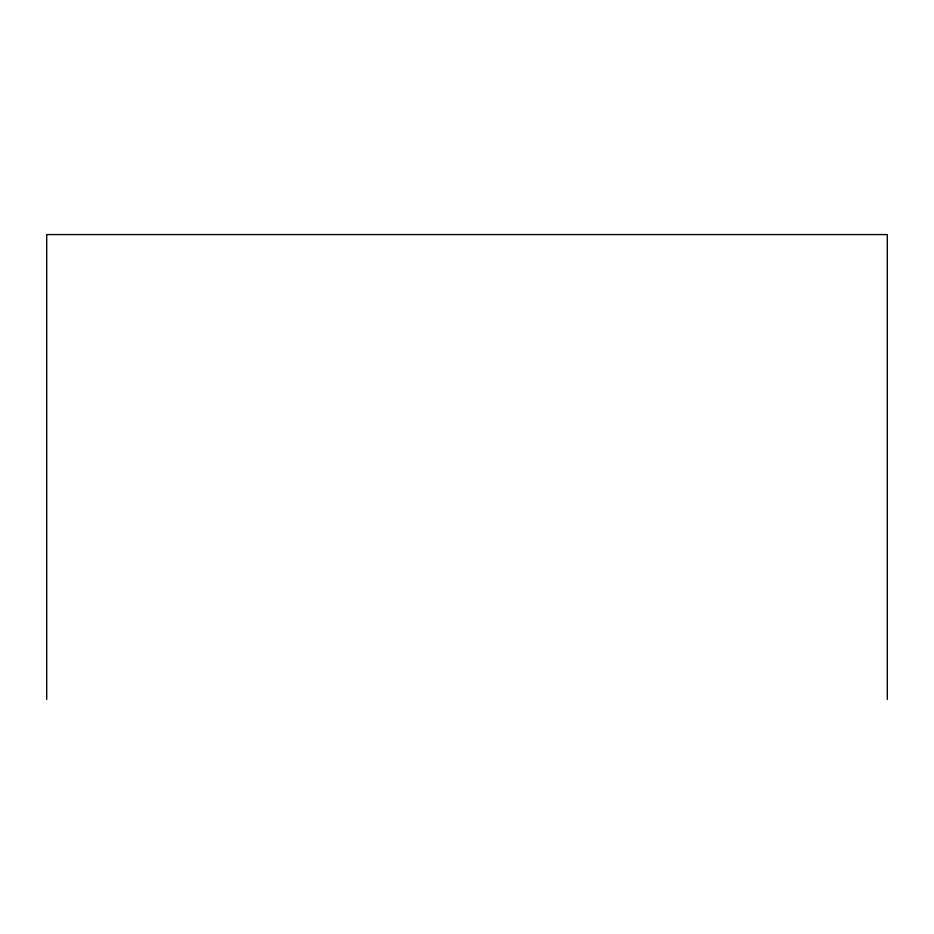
<?xml version="1.0" encoding="UTF-8"?>
<svg xmlns="http://www.w3.org/2000/svg" width="934" height="934" viewBox="0 0 934 934"><rect width="100%" height="100%" fill="white"/><g stroke="black" fill="none" stroke-linecap="round" stroke-linejoin="round"><path stroke-width="1.4" d="M887.3 699.426L887.3 234.574L46.7 234.574L46.7 699.426"/></g></svg>
